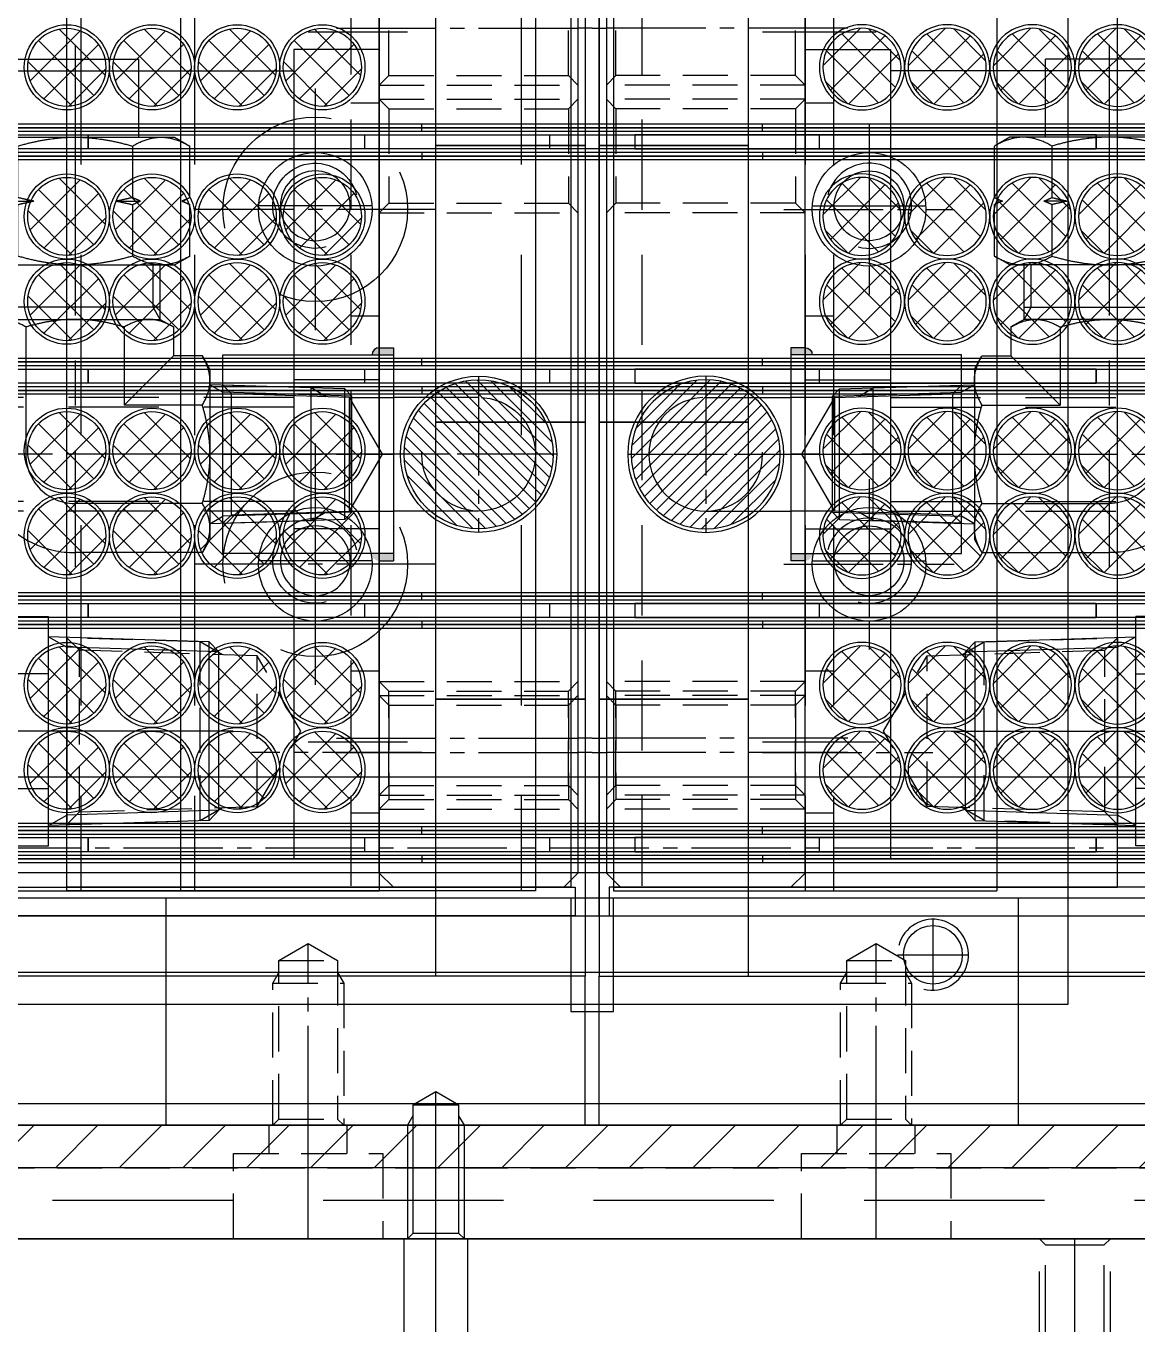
# Model space of a CAD drawing. Header units: millimetres. Extents: x -4251 to 2609, y -1673 to 4048.
# Drawn here: x -3440.8 to -3362.5, y 1089.2 to 1180.7 of the extents above; entities that cross this region are included whole.
import ezdxf

# ---------------------------------------------------------------- set-up
doc = ezdxf.new("R2010")
doc.units = ezdxf.units.MM
for name, pattern in [('CENTER', [50.8, 31.75, -6.35, 6.35, -6.35]), ('CENTER1', [10, 7, -1, 1, -1]), ('CENTER2', [28.575, 19.05, -3.175, 3.175, -3.175]), ('HIDDEN', [9.525, 6.35, -3.175]), ('HIDDEN2', [4.7625, 3.175, -1.5875]), ('HIDDENX2', [19.05, 12.7, -6.35])]:
    doc.linetypes.add(name, pattern=pattern)
for name, color, linetype in [('______', 7, 'Continuous'), ('CENTER', 1, 'CENTER'), ('PV-529CA', 7, 'Continuous'), ('THIN', 3, 'Continuous'), ('가는실선', 6, 'Continuous'), ('외형선', 7, 'Continuous'), ('중심선', 3, 'CENTER2')]:
    doc.layers.add(name, color=color, linetype=linetype)

# ---------------------------------------------------------------- blocks, each defined once
blk = doc.blocks.new('A$C18066BA7')
blk.add_line((-19.349, 15.694), (-18.349, 15.694))
at = {"color": 250}
for points in [[(-29.849, 84.694), (-29.849, 104.194), (-19.349, 104.194), (-19.349, 84.694), (-29.849, 84.694)], [(-7.849, 84.694), (-7.849, 104.194), (-18.349, 104.194), (-18.349, 84.694), (-7.849, 84.694)], [(-29.849, 65.194), (-29.849, 84.694), (-19.349, 84.694), (-19.349, 65.194), (-29.849, 65.194)], [(-7.849, 65.194), (-7.849, 84.694), (-18.349, 84.694), (-18.349, 65.194), (-7.849, 65.194)], [(-29.849, 45.694), (-29.849, 65.194), (-19.349, 65.194), (-19.349, 45.694), (-29.849, 45.694)], [(-7.849, 45.694), (-7.849, 65.194), (-18.349, 65.194), (-18.349, 45.694), (-7.849, 45.694)], [(-29.849, 26.194), (-29.849, 45.694), (-19.349, 45.694), (-19.349, 26.194), (-29.849, 26.194)], [(-7.849, 26.194), (-7.849, 45.694), (-18.349, 45.694), (-18.349, 26.194), (-7.849, 26.194)]]:
    blk.add_lwpolyline(points, dxfattribs=at)
for points in [[(-79.349, 26.194), (-79.349, 15.694), (-19.349, 15.694), (-19.349, 26.194)], [(41.651, 26.194), (41.651, 15.694), (-18.349, 15.694), (-18.349, 26.194)]]:
    blk.add_lwpolyline(points, close=True, dxfattribs=at)
blk = doc.blocks.new('A$C64147AFC')
at = {"color": 3}
for p, q in [((-95.5, 2.5), (-95.5, 2)), ((-3.5, 2.5), (-3.5, 2)), ((-95.5, 0.5), (-95.5, 0)), ((-3.5, 0.5), (-3.5, 0))]:
    blk.add_line(p, q, dxfattribs=at)
at = {"color": 2, "linetype": 'HIDDENX2'}
for p, q in [((-61.5, 2.25), (-61.5, 2.5)), ((-61.5, 2), (-61.5, 2.25)), ((-37.5, 2.25), (-37.5, 2.5)), ((-37.5, 2), (-37.5, 2.25)), ((-65.5, 0.75), (-65.5, 1.75)), ((-33.5, 0.75), (-33.5, 1.75)), ((-61.5, 0.5), (-61.5, 0.25)), ((-61.5, 0.25), (-61.5, 0)), ((-37.5, 0.5), (-37.5, 0.25)), ((-37.5, 0.25), (-37.5, 0))]:
    blk.add_line(p, q, dxfattribs=at)
at = {"color": 1}
for p, q in [((-95, 0.75), (-95, 1.75)), ((-4, 0.75), (-4, 1.75))]:
    blk.add_line(p, q, dxfattribs=at)
at = {"color": 252}
for p, q in [((-85, 1.75), (-85, 0.75)), ((-52.5, 1.75), (-52.5, 0.75)), ((-46.5, 1.75), (-46.5, 0.75)), ((-14, 1.75), (-14, 0.75))]:
    blk.add_line(p, q, dxfattribs=at)
at = {"color": 3}
for points in [[(-99, 2.25), (0, 2.25), (0, 2.5), (-99, 2.5)], [(-99, 2), (0, 2), (0, 2.25), (-99, 2.25)], [(-99, 0.25), (0, 0.25), (0, 0.5), (-99, 0.5)], [(-99, 0), (0, 0), (0, 0.25), (-99, 0.25)]]:
    blk.add_lwpolyline(points, close=True, dxfattribs=at)
at = {"color": 1}
blk.add_lwpolyline([(0.5, 0.75), (-99.5, 0.75), (-99.5, 1.75), (0.5, 1.75)], close=True, dxfattribs=at)
blk = doc.blocks.new('A$C630739C4')
h = blk.add_hatch()
h.set_pattern_fill('ANSI37', color=1, scale=0.5)
h.set_pattern_definition([(45, (-2239.9198, -577.1216), (-1.122532, 1.122532), []), (135, (-2239.9198, -577.1216), (-1.122532, -1.122532), [])])
h.paths.add_polyline_path([(-15.25, 52.5, 1), (-20.75, 52.5, 1)])
h = blk.add_hatch()
h.set_pattern_fill('ANSI37', color=1, scale=0.5)
h.set_pattern_definition([(45, (-2233.9198, -577.1216), (-1.122532, 1.122532), []), (135, (-2233.9198, -577.1216), (-1.122532, -1.122532), [])])
h.paths.add_polyline_path([(-9.25, 52.5, 1), (-14.75, 52.5, 1)])
h = blk.add_hatch()
h.set_pattern_fill('ANSI37', color=1, scale=0.5)
h.set_pattern_definition([(45, (-2227.9198, -577.1216), (-1.122532, 1.122532), []), (135, (-2227.9198, -577.1216), (-1.122532, -1.122532), [])])
h.paths.add_polyline_path([(-3.25, 52.5, 1), (-8.75, 52.5, 1)])
h = blk.add_hatch()
h.set_pattern_fill('ANSI37', color=1, scale=0.5)
h.set_pattern_definition([(45, (-2221.9198, -577.1216), (-1.122532, 1.122532), []), (135, (-2221.9198, -577.1216), (-1.122532, -1.122532), [])])
h.paths.add_polyline_path([(2.75, 52.5, 1), (-2.75, 52.5, 1)])
h = blk.add_hatch()
h.set_pattern_fill('ANSI37', color=1, scale=0.5)
h.set_pattern_definition([(45, (-2239.9198, -587.6216), (-1.122532, 1.122532), []), (135, (-2239.9198, -587.6216), (-1.122532, -1.122532), [])])
h.paths.add_polyline_path([(-15.25, 42, 1), (-20.75, 42, 1)])
h = blk.add_hatch()
h.set_pattern_fill('ANSI37', color=1, scale=0.5)
h.set_pattern_definition([(45, (-2233.9198, -587.6216), (-1.122532, 1.122532), []), (135, (-2233.9198, -587.6216), (-1.122532, -1.122532), [])])
h.paths.add_polyline_path([(-9.25, 42, 1), (-14.75, 42, 1)])
h = blk.add_hatch()
h.set_pattern_fill('ANSI37', color=1, scale=0.5)
h.set_pattern_definition([(45, (-2227.9198, -587.6216), (-1.122532, 1.122532), []), (135, (-2227.9198, -587.6216), (-1.122532, -1.122532), [])])
h.paths.add_polyline_path([(-3.25, 42, 1), (-8.75, 42, 1)])
h = blk.add_hatch()
h.set_pattern_fill('ANSI37', color=1, scale=0.5)
h.set_pattern_definition([(45, (-2221.9198, -587.6216), (-1.122532, 1.122532), []), (135, (-2221.9198, -587.6216), (-1.122532, -1.122532), [])])
h.paths.add_polyline_path([(2.75, 42, 1), (-2.75, 42, 1)])
h = blk.add_hatch()
h.set_pattern_fill('ANSI37', color=1, scale=0.5)
h.set_pattern_definition([(45, (-2239.9198, -593.6216), (-1.122532, 1.122532), []), (135, (-2239.9198, -593.6216), (-1.122532, -1.122532), [])])
h.paths.add_polyline_path([(-15.25, 36, 1), (-20.75, 36, 1)])
h = blk.add_hatch()
h.set_pattern_fill('ANSI37', color=1, scale=0.5)
h.set_pattern_definition([(45, (-2233.9198, -593.6216), (-1.122532, 1.122532), []), (135, (-2233.9198, -593.6216), (-1.122532, -1.122532), [])])
h.paths.add_polyline_path([(-9.25, 36, 1), (-14.75, 36, 1)])
h = blk.add_hatch()
h.set_pattern_fill('ANSI37', color=1, scale=0.5)
h.set_pattern_definition([(45, (-2227.9198, -593.6216), (-1.122532, 1.122532), []), (135, (-2227.9198, -593.6216), (-1.122532, -1.122532), [])])
h.paths.add_polyline_path([(-3.25, 36, 1), (-8.75, 36, 1)])
h = blk.add_hatch()
h.set_pattern_fill('ANSI37', color=1, scale=0.5)
h.set_pattern_definition([(45, (-2221.9198, -593.6216), (-1.122532, 1.122532), []), (135, (-2221.9198, -593.6216), (-1.122532, -1.122532), [])])
h.paths.add_polyline_path([(2.75, 36, 1), (-2.75, 36, 1)])
h = blk.add_hatch()
h.set_pattern_fill('ANSI37', color=1, scale=0.5)
h.set_pattern_definition([(45, (-2239.9198, -604.1216), (-1.122532, 1.122532), []), (135, (-2239.9198, -604.1216), (-1.122532, -1.122532), [])])
h.paths.add_polyline_path([(-15.25, 25.5, 1), (-20.75, 25.5, 1)])
h = blk.add_hatch()
h.set_pattern_fill('ANSI37', color=1, scale=0.5)
h.set_pattern_definition([(45, (-2233.9198, -604.1216), (-1.122532, 1.122532), []), (135, (-2233.9198, -604.1216), (-1.122532, -1.122532), [])])
h.paths.add_polyline_path([(-9.25, 25.5, 1), (-14.75, 25.5, 1)])
h = blk.add_hatch()
h.set_pattern_fill('ANSI37', color=1, scale=0.5)
h.set_pattern_definition([(45, (-2227.9198, -604.1216), (-1.122532, 1.122532), []), (135, (-2227.9198, -604.1216), (-1.122532, -1.122532), [])])
h.paths.add_polyline_path([(-3.25, 25.5, 1), (-8.75, 25.5, 1)])
h = blk.add_hatch()
h.set_pattern_fill('ANSI37', color=1, scale=0.5)
h.set_pattern_definition([(45, (-2221.9198, -604.1216), (-1.122532, 1.122532), []), (135, (-2221.9198, -604.1216), (-1.122532, -1.122532), [])])
h.paths.add_polyline_path([(2.75, 25.5, 1), (-2.75, 25.5, 1)])
h = blk.add_hatch()
h.set_pattern_fill('ANSI37', color=1, scale=0.5)
h.set_pattern_definition([(45, (-2239.9198, -610.1216), (-1.122532, 1.122532), []), (135, (-2239.9198, -610.1216), (-1.122532, -1.122532), [])])
h.paths.add_polyline_path([(-15.25, 19.5, 1), (-20.75, 19.5, 1)])
h = blk.add_hatch()
h.set_pattern_fill('ANSI37', color=1, scale=0.5)
h.set_pattern_definition([(45, (-2233.9198, -610.1216), (-1.122532, 1.122532), []), (135, (-2233.9198, -610.1216), (-1.122532, -1.122532), [])])
h.paths.add_polyline_path([(-9.25, 19.5, 1), (-14.75, 19.5, 1)])
h = blk.add_hatch()
h.set_pattern_fill('ANSI37', color=1, scale=0.5)
h.set_pattern_definition([(45, (-2227.9198, -610.1216), (-1.122532, 1.122532), []), (135, (-2227.9198, -610.1216), (-1.122532, -1.122532), [])])
h.paths.add_polyline_path([(-3.25, 19.5, 1), (-8.75, 19.5, 1)])
h = blk.add_hatch()
h.set_pattern_fill('ANSI37', color=1, scale=0.5)
h.set_pattern_definition([(45, (-2221.9198, -610.1216), (-1.122532, 1.122532), []), (135, (-2221.9198, -610.1216), (-1.122532, -1.122532), [])])
h.paths.add_polyline_path([(2.75, 19.5, 1), (-2.75, 19.5, 1)])
h = blk.add_hatch()
h.set_pattern_fill('ANSI37', color=1, scale=0.5)
h.set_pattern_definition([(45, (-2239.9198, -620.6216), (-1.122532, 1.122532), []), (135, (-2239.9198, -620.6216), (-1.122532, -1.122532), [])])
h.paths.add_polyline_path([(-15.25, 9, 1), (-20.75, 9, 1)])
h = blk.add_hatch()
h.set_pattern_fill('ANSI37', color=1, scale=0.5)
h.set_pattern_definition([(45, (-2233.9198, -620.6216), (-1.122532, 1.122532), []), (135, (-2233.9198, -620.6216), (-1.122532, -1.122532), [])])
h.paths.add_polyline_path([(-9.25, 9, 1), (-14.75, 9, 1)])
h = blk.add_hatch()
h.set_pattern_fill('ANSI37', color=1, scale=0.5)
h.set_pattern_definition([(45, (-2227.9198, -620.6216), (-1.122532, 1.122532), []), (135, (-2227.9198, -620.6216), (-1.122532, -1.122532), [])])
h.paths.add_polyline_path([(-3.25, 9, 1), (-8.75, 9, 1)])
h = blk.add_hatch()
h.set_pattern_fill('ANSI37', color=1, scale=0.5)
h.set_pattern_definition([(45, (-2221.9198, -620.6216), (-1.122532, 1.122532), []), (135, (-2221.9198, -620.6216), (-1.122532, -1.122532), [])])
h.paths.add_polyline_path([(2.75, 9, 1), (-2.75, 9, 1)])
h = blk.add_hatch()
h.set_pattern_fill('ANSI37', color=1, scale=0.5)
h.set_pattern_definition([(45, (-2239.9198, -626.6216), (-1.122532, 1.122532), []), (135, (-2239.9198, -626.6216), (-1.122532, -1.122532), [])])
h.paths.add_polyline_path([(-15.25, 3, 1), (-20.75, 3, 1)])
h = blk.add_hatch()
h.set_pattern_fill('ANSI37', color=1, scale=0.5)
h.set_pattern_definition([(45, (-2233.9198, -626.6216), (-1.122532, 1.122532), []), (135, (-2233.9198, -626.6216), (-1.122532, -1.122532), [])])
h.paths.add_polyline_path([(-9.25, 3, 1), (-14.75, 3, 1)])
h = blk.add_hatch()
h.set_pattern_fill('ANSI37', color=1, scale=0.5)
h.set_pattern_definition([(45, (-2227.9198, -626.6216), (-1.122532, 1.122532), []), (135, (-2227.9198, -626.6216), (-1.122532, -1.122532), [])])
h.paths.add_polyline_path([(-3.25, 3, 1), (-8.75, 3, 1)])
h = blk.add_hatch()
h.set_pattern_fill('ANSI37', color=1, scale=0.5)
h.set_pattern_definition([(45, (-2221.9198, -626.6216), (-1.122532, 1.122532), []), (135, (-2221.9198, -626.6216), (-1.122532, -1.122532), [])])
h.paths.add_polyline_path([(2.75, 3, 1), (-2.75, 3, 1)])
for centre in [(-18, 52.5), (-12, 52.5), (-6, 52.5), (0, 52.5), (-18, 42), (-12, 42), (-6, 42), (0, 42), (-18, 36), (-12, 36), (-6, 36), (0, 36), (-18, 25.5), (-12, 25.5), (-6, 25.5), (0, 25.5), (-18, 19.5), (-12, 19.5), (-6, 19.5), (0, 19.5), (-18, 9), (-12, 9), (-6, 9), (0, 9), (-18, 3), (-12, 3), (-6, 3), (0, 3)]:
    blk.add_circle(centre, 3)
at = {"color": 1}
for centre in [(-18, 52.5), (-12, 52.5), (-6, 52.5), (0, 52.5), (-18, 42), (-12, 42), (-6, 42), (0, 42), (-18, 36), (-12, 36), (-6, 36), (0, 36), (-18, 25.5), (-12, 25.5), (-6, 25.5), (0, 25.5), (-18, 19.5), (-12, 19.5), (-6, 19.5), (0, 19.5), (-18, 9), (-12, 9), (-6, 9), (0, 9), (-18, 3), (-12, 3), (-6, 3), (0, 3)]:
    blk.add_circle(centre, 2.75, dxfattribs=at)
blk = doc.blocks.new('A$C3451145F')
at = {"color": 1, "linetype": 'CENTER1'}
for p, q in [((-40, 0), (-40, 12.793)), ((0, 0), (0, 12.793))]:
    blk.add_line(p, q, dxfattribs=at)
at = {"color": 2, "linetype": 'HIDDEN2'}
for p, q in [((-42.067, 11.6), (-37.933, 11.6)), ((-2.067, 11.6), (2.067, 11.6)), ((-42.5, 10), (-37.5, 10)), ((-2.5, 10), (2.5, 10))]:
    blk.add_line(p, q, dxfattribs=at)
at = {"color": 30}
blk.add_lwpolyline([(-21.5, 16), (-21.5, 8), (-18.5, 8), (-18.5, 16), (10, 16), (10, 0), (-50, 0), (-50, 16)], close=True, dxfattribs=at)
at = {"color": 2, "linetype": 'HIDDEN2'}
for points in [[(-42.067, 0.433), (-42.067, 11.6), (-40, 12.793), (-37.933, 11.6), (-37.933, 0.433)], [(-2.067, 0.433), (-2.067, 11.6), (0, 12.793), (2.067, 11.6), (2.067, 0.433)], [(-42.5, 0), (-42.5, 10), (-42.067, 10.75)], [(-37.933, 10.75), (-37.5, 10), (-37.5, 0)], [(-2.5, 0), (-2.5, 10), (-2.067, 10.75)], [(2.067, 10.75), (2.5, 10), (2.5, 0)], [(-42.5, 0), (-42.067, 0.433), (-37.933, 0.433), (-37.5, 0)], [(-2.5, 0), (-2.067, 0.433), (2.067, 0.433), (2.5, 0)]]:
    blk.add_lwpolyline(points, dxfattribs=at)
blk = doc.blocks.new('A$C4634214E')
at = {"color": 30}
blk.add_lwpolyline([(-10, 0), (-10, 16), (120, 16), (120, 0)], close=True, dxfattribs=at)
blk = doc.blocks.new('A$C4A1E536B')
at = {"color": 2, "linetype": 'HIDDEN2'}
for p, q in [((-101.75, 6), (-101.75, 8)), ((-96.25, 6), (-96.25, 8)), ((-61.75, 6), (-61.75, 8)), ((-56.25, 6), (-56.25, 8)), ((-140.5, 5), (-17.5, 5))]:
    blk.add_line(p, q, dxfattribs=at)
at = {"color": 30}
blk.add_lwpolyline([(-158, 8), (0, 8), (0, 0), (-158, 0)], close=True, dxfattribs=at)
at = {"color": 2, "linetype": 'HIDDEN2'}
for points in [[(-104.25, 0), (-104.25, 6), (-93.75, 6), (-93.75, 0)], [(-64.25, 0), (-64.25, 6), (-53.75, 6), (-53.75, 0)]]:
    blk.add_lwpolyline(points, dxfattribs=at)
at = {"layer": 'CENTER'}
for p, q in [((-99, 0), (-99, 8)), ((-59, 0), (-59, 8))]:
    blk.add_line(p, q, dxfattribs=at)
blk = doc.blocks.new('A$C1B2141FB')
h = blk.add_hatch()
h.set_pattern_fill('ANSI31', color=252)
h.set_pattern_definition([(45, (-2759.329, -1192.8204), (-2.245064, 2.245064), [])])
h.paths.add_polyline_path([(0, -1.5), (0, 1.5), (-119.5, 1.5), (-119.5, -1.5)])
at = {"color": 252}
blk.add_lwpolyline([(-119.5, 1.5), (0, 1.5), (0, -1.5), (-119.5, -1.5)], close=True, dxfattribs=at)
blk = doc.blocks.new('A$C62A84A00')
at = {"color": 1}
blk.add_lwpolyline([(-34, 8), (-34, -102), (1.5, -102), (1.5, 8)], close=True, dxfattribs=at)
at = {"color": 250}
for points in [[(-32.5, -50), (0, -50), (0, -49), (-32.5, -49)], [(-32.5, -66.5), (0, -66.5), (0, -65.5), (-32.5, -65.5)], [(-32.5, -83), (0, -83), (0, -82), (-32.5, -82)], [(-32.5, -99.5), (0, -99.5), (0, -98.5), (-32.5, -98.5)]]:
    blk.add_lwpolyline(points, close=True, dxfattribs=at)
for centre in [(-16, -54), (-16, -79)]:
    blk.add_circle(centre, 2.459)
at = {"layer": '______', "color": 2, "linetype": 'HIDDEN2'}
for p, q in [((-7.9, -97.285), (-7.9, -84.715)), ((-11.91, -96.303), (-11.91, -85.697))]:
    blk.add_line(p, q, dxfattribs=at)
for points in [[(-9.467, -85.62), (-7.9, -84.715), (1.5, -84.422)], [(1.5, -97.579), (0.616, -96.695), (0.616, -85.305), (1.5, -84.422)], [(0.616, -96.695), (-11.91, -96.303), (-14.972, -91), (-11.91, -85.697), (0.616, -85.305)], [(1.5, -97.579), (-7.9, -97.285), (-9.467, -96.38)]]:
    blk.add_lwpolyline(points, dxfattribs=at)
at = {"layer": 'CENTER'}
for p, q in [((-16, -50), (-16, -58)), ((-20, -54), (-12, -54)), ((-16, -75), (-16, -83)), ((-20, -79), (-12, -79))]:
    blk.add_line(p, q, dxfattribs=at)
at = {"layer": 'THIN'}
for centre in [(-16, -54), (-16, -79)]:
    blk.add_arc(centre, 3, 255, 165, dxfattribs=at)
blk = doc.blocks.new('A$C2B371526')
at = {"layer": 'PV-529CA'}
for p, q in [((4.5, 34.83), (-4.5, 34.83)), ((-4.5, 34.83), (-4.5, 29.33)), ((4.5, 34.83), (4.5, 29.33)), ((-7, 29.33), (-8.083, 28.705)), ((-6.062, 29.33), (-7, 29.33)), ((0, 29.33), (-6.062, 29.33)), ((6.062, 29.33), (0, 29.33)), ((7, 29.33), (6.062, 29.33)), ((7, 29.33), (8.083, 28.705)), ((-8.083, 28.705), (-8.083, 25.08)), ((-4.041, 25.08), (-4.041, 28.705)), ((4.041, 28.705), (4.041, 25.08)), ((8.083, 28.705), (8.083, 25.08)), ((-7.583, 24.83), (-8.083, 25.08)), ((-7.583, 24.83), (-8.083, 24.58)), ((-7.52, 24.83), (-7.583, 24.83)), ((-2.916, 24.83), (-4.604, 24.83)), ((4.604, 24.83), (2.916, 24.83)), ((7.583, 24.83), (7.52, 24.83)), ((7.583, 24.83), (8.083, 25.08)), ((7.583, 24.83), (8.083, 24.58)), ((-8.083, 24.58), (-8.083, 20.955)), ((-4.041, 20.955), (-4.041, 24.58)), ((4.041, 24.58), (4.041, 20.955)), ((8.083, 24.58), (8.083, 20.955)), ((-7, 20.33), (-8.083, 20.955)), ((-6.062, 20.33), (-7, 20.33)), ((0, 20.33), (-6.062, 20.33)), ((-6, 20.33), (-6, 19.433)), ((6.062, 20.33), (0, 20.33)), ((6, 20.33), (6, 19.433)), ((7, 20.33), (6.062, 20.33)), ((7, 20.33), (8.083, 20.955)), ((6, 19.433), (-6, 19.433)), ((-5.25, 19), (-6, 19.433)), ((5.25, 19), (6, 19.433)), ((5.25, 19), (-5.25, 19)), ((-5.25, 19), (-5.25, 17)), ((5.25, 19), (5.25, 17)), ((-7, 17), (-8.083, 16.375)), ((-6.062, 17), (-7, 17)), ((0, 17), (-6.062, 17)), ((6.062, 17), (0, 17)), ((7, 17), (6.062, 17)), ((7, 17), (8.083, 16.375)), ((-8.083, 16.375), (-8.083, 12)), ((-4.041, 12), (-4.041, 16.375)), ((4.041, 16.375), (4.041, 12)), ((8.083, 16.375), (8.083, 12)), ((-4.041, 12), (-8.083, 12)), ((-6.297, 0.7), (-6.65, 12)), ((4.041, 12), (-4.041, 12)), ((8.083, 12), (4.041, 12)), ((6.297, 0.7), (6.65, 12)), ((6.297, 0.7), (-6.297, 0.7)), ((-5.575, 0), (-6.297, 0.7)), ((5.575, 0), (-5.575, 0)), ((5.575, 0), (6.297, 0.7))]:
    blk.add_line(p, q, dxfattribs=at)
for points, weights in [([(-8.083, 28.705), (-7, 29.33), (-6.062, 29.33)], [1, 1.0379548493, 1]), ([(-6.062, 29.33), (-5.124, 29.33), (-4.041, 28.705)], [1, 1.0379548493, 1]), ([(-4.041, 28.705), (-1.876, 29.33), (0, 29.33)], [1, 1.0379548493, 1]), ([(0, 29.33), (1.876, 29.33), (4.041, 28.705)], [1, 1.0379548493, 1]), ([(4.041, 28.705), (5.124, 29.33), (6.062, 29.33)], [1, 1.0379548493, 1]), ([(6.062, 29.33), (7, 29.33), (8.083, 28.705)], [1, 1.0379548493, 1]), ([(-7.52, 24.83), (-7.792, 24.935), (-8.083, 25.08)], [1, 1.00259269997, 1]), ([(-8.083, 24.58), (-7.792, 24.725), (-7.52, 24.83)], [1, 1.00259269997, 1]), ([(-4.041, 25.08), (-4.332, 24.935), (-4.604, 24.83)], [1, 1.00259269997, 1]), ([(-4.604, 24.83), (-4.332, 24.725), (-4.041, 24.58)], [1, 1.00259269997, 1]), ([(-2.916, 24.83), (-3.461, 24.935), (-4.041, 25.08)], [1, 1.00259269997, 1]), ([(-4.041, 24.58), (-3.461, 24.725), (-2.916, 24.83)], [1, 1.00259269997, 1]), ([(4.041, 25.08), (3.461, 24.935), (2.916, 24.83)], [1, 1.00259269997, 1]), ([(2.916, 24.83), (3.461, 24.725), (4.041, 24.58)], [1, 1.00259269997, 1]), ([(4.604, 24.83), (4.332, 24.935), (4.041, 25.08)], [1, 1.00259269997, 1]), ([(4.041, 24.58), (4.332, 24.725), (4.604, 24.83)], [1, 1.00259269997, 1]), ([(8.083, 25.08), (7.792, 24.935), (7.52, 24.83)], [1, 1.00259269997, 1]), ([(7.52, 24.83), (7.792, 24.725), (8.083, 24.58)], [1, 1.00259269997, 1]), ([(-6.062, 20.33), (-7, 20.33), (-8.083, 20.955)], [1, 1.0379548493, 1]), ([(-4.041, 20.955), (-5.124, 20.33), (-6.062, 20.33)], [1, 1.0379548493, 1]), ([(0, 20.33), (-1.876, 20.33), (-4.041, 20.955)], [1, 1.0379548493, 1]), ([(4.041, 20.955), (1.876, 20.33), (0, 20.33)], [1, 1.0379548493, 1]), ([(6.062, 20.33), (5.124, 20.33), (4.041, 20.955)], [1, 1.0379548493, 1]), ([(8.083, 20.955), (7, 20.33), (6.062, 20.33)], [1, 1.0379548493, 1]), ([(-8.083, 16.375), (-7, 17), (-6.062, 17)], [1, 1.0379548493, 1]), ([(-6.062, 17), (-5.124, 17), (-4.041, 16.375)], [1, 1.0379548493, 1]), ([(-4.041, 16.375), (-1.876, 17), (0, 17)], [1, 1.0379548493, 1]), ([(0, 17), (1.876, 17), (4.041, 16.375)], [1, 1.0379548493, 1]), ([(4.041, 16.375), (5.124, 17), (6.062, 17)], [1, 1.0379548493, 1]), ([(6.062, 17), (7, 17), (8.083, 16.375)], [1, 1.0379548493, 1])]:
    blk.add_rational_spline(points, weights, degree=2, dxfattribs=at)
at = {"layer": '가는실선'}
for p, q in [((-5.5, 20.33), (-5.5, 19.144)), ((5.5, 20.33), (5.5, 19.144)), ((-6.65, 12), (-5.91, 10.718)), ((6.65, 12), (5.91, 10.718)), ((-5.575, 0), (-5.91, 10.718)), ((5.575, 0), (5.91, 10.718))]:
    blk.add_line(p, q, dxfattribs=at)
at = {"layer": '외형선'}
blk.add_line((-6.61, 10.718), (6.61, 10.718), dxfattribs=at)
at = {"layer": '중심선'}
blk.add_line((0, -1), (0, 35.83), dxfattribs=at)
blk = doc.blocks.new('A$C40790821')
for name, p in [('A$C18066BA7', (-53.151, -7.694)), ('A$C62A84A00', (-36.5, 126.75)), ('A$C630739C4', (-91, 30)), ('A$C64147AFC', (-22.5, 76)), ('A$C64147AFC', (-22.5, 59.5)), ('A$C64147AFC', (-22.5, 43)), ('A$C64147AFC', (-22.5, 26.5)), ('A$C4634214E', (-127, 8)), ('A$C3451145F', (-52, 8)), ('A$C4A1E536B', (7, 0)), ('A$C1B2141FB', (-12.25, 6.5))]:
    blk.add_blockref(name, p)
at = {"xscale": -1}
for name, p in [('A$C62A84A00', (-107.5, 126.75)), ('A$C630739C4', (-53, 30))]:
    blk.add_blockref(name, p, dxfattribs=at)
at = {"xscale": -1, "rotation": 90}
blk.add_blockref('A$C2B371526', (-98.282, 35.75), dxfattribs=at)
at = {"rotation": 270}
blk.add_blockref('A$C2B371526', (-45.718, 35.75), dxfattribs=at)
blk = doc.blocks.new('A$C25E8251D')
at = {"color": 6}
for p, q in [((6, 55.5, 0), (33.7, 55.5, 0)), ((6, 1.5, 0), (33.7, 1.5, 0))]:
    blk.add_line(p, q, dxfattribs=at)
at = {"color": 2, "linetype": 'HIDDEN'}
for p, q in [((6, 53.5, 0), (0, 53.5, 0)), ((6, 52.823, 0), (0, 52.823, 0)), ((6, 46.177, 0), (0, 46.177, 0)), ((6, 45.5, 0), (0, 45.5, 0)), ((6, 11.5, 0), (0, 11.5, 0)), ((6, 10.823, 0), (0, 10.823, 0)), ((6, 4.177, 0), (0, 4.177, 0)), ((6, 3.5, 0), (0, 3.5, 0))]:
    blk.add_line(p, q, dxfattribs=at)
at = {"color": 1, "linetype": 'CENTER1'}
for p, q in [((9, 49.5, 0), (-3, 49.5, 0)), ((42.7, 49.5, 0), (30.7, 49.5, 0)), ((44.7, 28.5, 0), (-5, 28.5, 0)), ((9, 7.5, 0), (-3, 7.5, 0)), ((42.7, 7.5, 0), (30.7, 7.5, 0))]:
    blk.add_line(p, q, dxfattribs=at)
at = {"color": 250, "linetype": 'HIDDEN'}
for p, q in [((6, 33.75, 0), (0, 33.75, 0)), ((39.7, 33.75, 0), (33.7, 33.75, 0)), ((33.7, 32.5, 0), (6, 32.5, 0)), ((33.7, 31.823, 0), (6, 31.823, 0)), ((33.7, 25.177, 0), (6, 25.177, 0)), ((33.7, 24.5, 0), (6, 24.5, 0)), ((6, 23.25, 0), (0, 23.25, 0)), ((39.7, 23.25, 0), (33.7, 23.25, 0))]:
    blk.add_line(p, q, dxfattribs=at)
at = {"color": 1}
for points in [[(0, 0), (6, 0), (6, 57), (0, 57)], [(33.7, 0), (39.7, 0), (39.7, 57), (33.7, 57)]]:
    blk.add_lwpolyline(points, close=True, dxfattribs=at)
blk = doc.blocks.new('A$C3721125D')
h = blk.add_hatch(color=256)
h.paths.add_polyline_path([(0, 7), (0, 7.5), (-1, 7.5), (-1, 7)])
h.paths.add_polyline_path([(-1, 7), (-1, 7.5, 0.414214), (-1.5, 7)])
h = blk.add_hatch(color=256)
h.paths.add_polyline_path([(0, -7), (0, -7.5), (-1, -7.5), (-1, -7)])
h.paths.add_polyline_path([(-1, -7), (-1, -7.5, -0.414214), (-1.5, -7)])
at = {"color": 2, "linetype": 'HIDDENX2'}
for p, q in [((-5.8, -4.67), (-5.8, 4.67)), ((-3.079, -4.004), (-3.079, 4.004)), ((-3.076, 4), (0, 4)), ((-3.076, -4), (0, -4))]:
    blk.add_line(p, q, dxfattribs=at)
at = {"color": 1, "linetype": 'CENTER1'}
blk.add_line((-12, 0, 0), (0, 0, 0), dxfattribs=at)
at = {"color": 1}
blk.add_lwpolyline([(0, 7), (0, -7), (-12, -7), (-12, 7)], close=True, dxfattribs=at)
at = {"color": 2, "linetype": 'HIDDENX2'}
for points in [[(-4.736, 4.056), (-5.8, 4.67), (-12, 4.864)], [(-12, -4.864), (-11.4, -4.264), (-11.4, 4.264), (-12, 4.864)], [(-11.4, -4.264), (-3.079, -4.004), (-0.767, 0), (-3.079, 4.004), (-11.4, 4.264)], [(-12, -4.864), (-5.8, -4.67), (-4.736, -4.056)]]:
    blk.add_lwpolyline(points, dxfattribs=at)
blk.add_arc((-1, 7), 0.5, 90, 180)
blk = doc.blocks.new('A$C1A5B22AB')
h = blk.add_hatch()
h.set_pattern_fill('ANSI31', color=4, scale=0.2, angle=-90)
h.set_pattern_definition([(315, (-883.60244, 2326.59126), (0.4490128, 0.4490128), [])])
edge = h.paths.add_edge_path()
edge.add_arc((-23.298, -14.104), 5.25, 0, 360)
at = {"color": 6}
for p, q in [((-30.298, -43.604, 0), (-30.298, 75.396, 0)), ((-16.298, 75.396, 0), (-16.298, -43.604, 0)), ((-29.298, -44.604, 0), (-30.298, -43.604, 0)), ((-17.298, -44.604, 0), (-16.298, -43.604, 0)), ((-17.298, -44.604, 0), (-29.298, -44.604, 0))]:
    blk.add_line(p, q, dxfattribs=at)
at = {"color": 250, "linetype": 'CENTER1'}
for p, q in [((-33.298, 15.896, 0), (-13.298, 15.896, 0)), ((-33.298, -34.104, 0), (-13.298, -34.104, 0))]:
    blk.add_line(p, q, dxfattribs=at)
at = {"color": 250, "linetype": 'HIDDEN2'}
for p, q in [((-30.298, 11.896, 0), (-16.298, 11.896, 0)), ((-29.621, 12.573, 0), (-16.974, 12.573, 0)), ((-30.298, -30.104, 0), (-16.298, -30.104, 0)), ((-29.621, -30.781, 0), (-16.974, -30.781, 0)), ((-29.621, -37.427, 0), (-16.974, -37.427, 0)), ((-30.298, -38.104, 0), (-16.298, -38.104, 0))]:
    blk.add_line(p, q, dxfattribs=at)
at = {"color": 2, "linetype": 'HIDDEN2'}
for p, q in [((-30.298, 10.896, 0), (-16.298, 10.896, 0)), ((-29.621, 10.219, 0), (-16.974, 10.219, 0)), ((-30.298, 2.896, 0), (-16.298, 2.896, 0)), ((-29.621, 3.573, 0), (-16.974, 3.573, 0)), ((-30.298, -31.104, 0), (-16.298, -31.104, 0)), ((-29.621, -31.781, 0), (-16.974, -31.781, 0)), ((-30.298, -39.104, 0), (-16.298, -39.104, 0)), ((-29.621, -38.427, 0), (-16.974, -38.427, 0))]:
    blk.add_line(p, q, dxfattribs=at)
at = {"color": 1, "linetype": 'CENTER1'}
for p, q in [((-33.298, 6.896, 0), (-13.298, 6.896, 0)), ((-23.298, -8.604, 0), (-23.298, -19.604, 0)), ((-17.798, -14.104, 0), (-28.798, -14.104, 0)), ((-33.298, -35.104, 0), (-13.298, -35.104, 0))]:
    blk.add_line(p, q, dxfattribs=at)
at = {"color": 2, "linetype": 'HIDDENX2'}
for p, q in [((-30.298, -6.604, 0), (-29.298, -6.604, 0)), ((-23.298, -10.104, 0), (-29.298, -10.104, 0)), ((-23.298, -18.104, 0), (-29.298, -18.104, 0)), ((-30.298, -21.604, 0), (-29.298, -21.604, 0))]:
    blk.add_line(p, q, dxfattribs=at)
at = {"color": 2}
blk.add_line((-29.298, -6.604, 0), (-29.298, -21.604, 0), dxfattribs=at)
at = {"color": 250, "linetype": 'HIDDEN2', "elevation": 0}
for points in [[(-30.298, 11.896), (-29.621, 12.573), (-29.621, 19.219), (-30.298, 19.896)], [(-16.298, 11.896), (-16.974, 12.573), (-16.974, 19.219), (-16.298, 19.896)], [(-30.298, -38.104), (-29.621, -37.427), (-29.621, -30.781), (-30.298, -30.104)], [(-16.298, -38.104), (-16.974, -37.427), (-16.974, -30.781), (-16.298, -30.104)]]:
    blk.add_lwpolyline(points, dxfattribs=at)
at = {"color": 2, "linetype": 'HIDDEN2', "elevation": 0}
for points in [[(-30.298, 10.896), (-29.621, 10.219), (-29.621, 3.573), (-30.298, 2.896)], [(-16.298, 10.896), (-16.974, 10.219), (-16.974, 3.573), (-16.298, 2.896)], [(-30.298, -31.104), (-29.621, -31.781), (-29.621, -38.427), (-30.298, -39.104)], [(-16.298, -31.104), (-16.974, -31.781), (-16.974, -38.427), (-16.298, -39.104)]]:
    blk.add_lwpolyline(points, dxfattribs=at)
at = {"color": 6}
blk.add_circle((-23.298, -14.104, 0), 5.5, dxfattribs=at)
at = {"color": 4}
blk.add_circle((-23.298, -14.104, 0), 5.25, dxfattribs=at)
at = {"color": 2, "linetype": 'HIDDENX2'}
blk.add_circle((-23.298, -14.104, 0), 4, dxfattribs=at)
blk.add_blockref('A$C3721125D', (-29.298, -14.104, 0))
blk = doc.blocks.new('A$C7371613F')
at = {"color": 6, "elevation": 0}
blk.add_lwpolyline([(-8.3, 0), (131.7, 0), (131.7, 4), (-8.3, 4), (-8.3, 0)], dxfattribs=at)
blk = doc.blocks.new('A$C20871C51')
at = {"layer": 'PV-529CA'}
for p, q in [((13.33, 26.5), (13.955, 27.583)), ((13.955, 27.583), (17.58, 27.583)), ((17.83, 27.083), (17.58, 27.583)), ((17.83, 27.083), (18.08, 27.583)), ((18.08, 27.583), (21.705, 27.583)), ((22.33, 26.5), (21.705, 27.583)), ((17.83, 27.083), (17.83, 27.02)), ((8.964, 26.428), (0, 26.428)), ((9.5, 25.5), (8.964, 26.428)), ((13.33, 26.5), (13.33, 12.5)), ((22.33, 26.5), (22.33, 12.5)), ((9.5, 25.5), (9.5, 13.5)), ((9.5, 25.5), (13.33, 25.5)), ((17.83, 24.104), (17.83, 22.416)), ((22.33, 24), (27.83, 24)), ((27.83, 24), (27.83, 15)), ((8.964, 22.964), (0, 22.964)), ((13.955, 23.541), (17.58, 23.541)), ((18.08, 23.541), (21.705, 23.541)), ((-6.928, 10.536), (-6.928, 19.5)), ((-3.464, 10.536), (-3.464, 19.5)), ((17.83, 16.584), (17.83, 14.896)), ((6.928, 12.572), (3.464, 16.036)), ((8.964, 16.036), (3.464, 16.036)), ((3.464, 10.536), (3.464, 16.036)), ((17.58, 15.459), (13.955, 15.459)), ((21.705, 15.459), (18.08, 15.459)), ((22.33, 15), (27.83, 15)), ((9.5, 13.5), (8.964, 12.572)), ((9.5, 13.5), (13.33, 13.5)), ((8.964, 12.572), (6.928, 12.572)), ((6.928, 10.536), (6.928, 12.572)), ((13.33, 12.5), (13.955, 11.417)), ((17.83, 11.917), (17.58, 11.417)), ((17.83, 11.98), (17.83, 11.917)), ((17.83, 11.917), (18.08, 11.417)), ((22.33, 12.5), (21.705, 11.417)), ((13.955, 11.417), (17.58, 11.417)), ((18.08, 11.417), (21.705, 11.417)), ((-6, 10), (-6.928, 10.536)), ((6, 10), (6.928, 10.536)), ((6, 10), (-6, 10)), ((-4.603, 0.5), (-4.9, 10)), ((4.603, 0.5), (4.9, 10)), ((-4.603, 0.5), (4.603, 0.5)), ((-4.087, 0), (-4.603, 0.5)), ((-4.087, 0), (4.087, 0)), ((4.087, 0), (4.603, 0.5))]:
    blk.add_line(p, q, dxfattribs=at)
for points, weights in [([(13.33, 25.562), (13.33, 26.5), (13.955, 27.583)], [1, 1.0379548493, 1]), ([(17.58, 27.583), (17.725, 27.292), (17.83, 27.02)], [1, 1.00259269997, 1]), ([(17.83, 27.02), (17.935, 27.292), (18.08, 27.583)], [1, 1.00259269997, 1]), ([(21.705, 27.583), (22.33, 26.5), (22.33, 25.562)], [1, 1.0379548493, 1]), ([(9.5, 24.696), (9.5, 25.5), (8.964, 26.428)], [1, 1.0379548493, 1]), ([(8.964, 22.964), (9.5, 23.892), (9.5, 24.696)], [1, 1.0379548493, 1]), ([(13.955, 23.541), (13.33, 24.624), (13.33, 25.562)], [1, 1.0379548493, 1]), ([(22.33, 25.562), (22.33, 24.624), (21.705, 23.541)], [1, 1.0379548493, 1]), ([(17.83, 24.104), (17.725, 23.832), (17.58, 23.541)], [1, 1.00259269997, 1]), ([(18.08, 23.541), (17.935, 23.832), (17.83, 24.104)], [1, 1.00259269997, 1]), ([(9.5, 19.5), (9.5, 21.108), (8.964, 22.964)], [1, 1.0379548493, 1]), ([(13.33, 19.5), (13.33, 21.376), (13.955, 23.541)], [1, 1.0379548493, 1]), ([(17.58, 23.541), (17.725, 22.961), (17.83, 22.416)], [1, 1.00259269997, 1]), ([(17.83, 22.416), (17.935, 22.961), (18.08, 23.541)], [1, 1.00259269997, 1]), ([(21.705, 23.541), (22.33, 21.376), (22.33, 19.5)], [1, 1.0379548493, 1]), ([(8.964, 16.036), (9.5, 17.892), (9.5, 19.5)], [1, 1.0379548493, 1]), ([(13.955, 15.459), (13.33, 17.624), (13.33, 19.5)], [1, 1.0379548493, 1]), ([(22.33, 19.5), (22.33, 17.624), (21.705, 15.459)], [1, 1.0379548493, 1]), ([(17.83, 16.584), (17.725, 16.039), (17.58, 15.459)], [1, 1.00259269997, 1]), ([(18.08, 15.459), (17.935, 16.039), (17.83, 16.584)], [1, 1.00259269997, 1]), ([(9.5, 14.304), (9.5, 15.108), (8.964, 16.036)], [1, 1.0379548493, 1]), ([(13.33, 13.438), (13.33, 14.376), (13.955, 15.459)], [1, 1.0379548493, 1]), ([(17.58, 15.459), (17.725, 15.168), (17.83, 14.896)], [1, 1.00259269997, 1]), ([(17.83, 14.896), (17.935, 15.168), (18.08, 15.459)], [1, 1.00259269997, 1]), ([(21.705, 15.459), (22.33, 14.376), (22.33, 13.438)], [1, 1.0379548493, 1]), ([(8.964, 12.572), (9.5, 13.5), (9.5, 14.304)], [1, 1.0379548493, 1]), ([(13.955, 11.417), (13.33, 12.5), (13.33, 13.438)], [1, 1.0379548493, 1]), ([(22.33, 13.438), (22.33, 12.5), (21.705, 11.417)], [1, 1.0379548493, 1]), ([(17.83, 11.98), (17.725, 11.708), (17.58, 11.417)], [1, 1.00259269997, 1]), ([(18.08, 11.417), (17.935, 11.708), (17.83, 11.98)], [1, 1.00259269997, 1]), ([(-6.928, 10.536), (-6, 10), (-5.196, 10)], [1, 1.0379548493, 1]), ([(-5.196, 10), (-4.392, 10), (-3.464, 10.536)], [1, 1.0379548493, 1]), ([(-3.464, 10.536), (-1.608, 10), (0, 10)], [1, 1.0379548493, 1]), ([(0, 10), (1.608, 10), (3.464, 10.536)], [1, 1.0379548493, 1]), ([(3.464, 10.536), (4.392, 10), (5.196, 10)], [1, 1.0379548493, 1]), ([(5.196, 10), (6, 10), (6.928, 10.536)], [1, 1.0379548493, 1])]:
    blk.add_rational_spline(points, weights, degree=2, dxfattribs=at)
for points in [[(0, 26.428), (-1.036, 26.428), (-3.109, 25.955), (-5.602, 23.967), (-6.755, 21.573), (-6.928, 20.018), (-6.928, 19.5)], [(0, 22.964), (-0.518, 22.964), (-1.554, 22.728), (-2.801, 21.734), (-3.377, 20.537), (-3.464, 19.759), (-3.464, 19.5)]]:
    blk.add_open_spline(points, degree=3, knots=[0, 0, 0, 0, 0.285714, 0.571429, 0.857143, 1, 1, 1, 1], dxfattribs=at)
at = {"layer": '가는실선'}
for p, q in [((9.5, 25.5), (10.366, 25)), ((10.366, 25), (13.33, 25)), ((9.5, 13.5), (10.366, 14)), ((10.366, 14), (13.33, 14)), ((-4.9, 10), (-4.371, 9.084)), ((4.9, 10), (4.371, 9.084)), ((-4.087, 0), (-4.371, 9.084)), ((4.087, 0), (4.371, 9.084))]:
    blk.add_line(p, q, dxfattribs=at)
at = {"layer": '외형선'}
for p, q in [((10.366, 13.5), (10.366, 25.5)), ((-4.871, 9.084), (4.871, 9.084))]:
    blk.add_line(p, q, dxfattribs=at)
at = {"layer": '중심선'}
for p, q in [((0, -1), (0, 27.428)), ((28.83, 19.5), (-7.928, 19.5))]:
    blk.add_line(p, q, dxfattribs=at)
blk = doc.blocks.new('A$C07720880')
at = {"color": 2, "elevation": 0}
for points in [[(-70.5, 4), (-69.5, 4), (-69.5, 129), (-70.5, 129)], [(-124.7, 4), (-124.7, 6), (-71.2, 6), (-71.2, 4)], [(-15.3, 4), (-15.3, 6), (-68.8, 6), (-68.8, 4)]]:
    blk.add_lwpolyline(points, close=True, dxfattribs=at)
for name, p in [('A$C1A5B22AB', (-54.702, 50.604, 0)), ('A$C25E8251D', (-124.7, 8, 0))]:
    blk.add_blockref(name, p)
at = {"xscale": -1}
for name, p in [('A$C1A5B22AB', (-85.298, 50.604, 0)), ('A$C25E8251D', (-15.3, 8, 0))]:
    blk.add_blockref(name, p, dxfattribs=at)
at = {"rotation": 90}
blk.add_blockref('A$C20871C51', (-86.916, 36.5, 0), dxfattribs=at)
at = {"xscale": -1}
for name, p, rotation in [('A$C20871C51', (-53.084, 36.5, 0), 270), ('A$C7371613F', (-131.7, 4, 0), 180)]:
    blk.add_blockref(name, p, dxfattribs=dict(at, rotation=rotation))
blk = doc.blocks.new('A$C158C628A')
at = {"color": 1}
for p, q in [((-121, 0), (0, 0)), ((0, -40, 0), (0, 0, 0))]:
    blk.add_line(p, q, dxfattribs=at)
blk = doc.blocks.new('A$C6A556FA4')
at = {"color": 2, "linetype": 'HIDDENX2'}
for p, q in [((-121, 32, 0), (0, 32, 0)), ((-121, 9), (0, 9)), ((-121, 8), (0, 8)), ((-121, 1), (0, 1))]:
    blk.add_line(p, q, dxfattribs=at)
at = {"color": 1, "linetype": 'CENTER1'}
for p, q in [((-48, 26, 0), (-48, 9, 0)), ((-23, 26, 0), (-23, 9, 0)), ((-56.5, 17.5, 0), (-39.5, 17.5, 0)), ((-31.5, 17.5, 0), (-14.5, 17.5, 0))]:
    blk.add_line(p, q, dxfattribs=at)
at = {"color": 1}
blk.add_lwpolyline([(-121, 33), (0, 33), (0, 0), (-121, 0)], close=True, dxfattribs=at)
at = {"color": 2, "linetype": 'HIDDENX2'}
for centre in [(-48, 17.5), (-23, 17.5)]:
    blk.add_circle(centre, 6.5, dxfattribs=at)
at = {"color": 1}
for centre in [(-48, 17.5), (-23, 17.5)]:
    blk.add_circle(centre, 4, dxfattribs=at)
blk = doc.blocks.new('A$C1D0B20DA')
for name, p in [('A$C6A556FA4', (39.013, 51.762)), ('A$C158C628A', (39.013, 59.762))]:
    blk.add_blockref(name, p)
blk = doc.blocks.new('A$C7F36500B')
at = {"color": 2, "linetype": 'HIDDEN'}
for p, q in [((102, 35.5, 0), (102, -85.5, 0)), ((102, -30, 0), (104, -30, 0)), ((102, -45, 0), (104, -45, 0)), ((102, -65, 0), (104, -65, 0)), ((102, -70, 0), (104, -70, 0)), ((102, -80, 0), (104, -80, 0))]:
    blk.add_line(p, q, dxfattribs=at)
at = {"color": 1}
for p in [(104, 35.5, 0), (50, -85.5, 0)]:
    blk.add_line(p, (104, -85.5, 0), dxfattribs=at)
at = {"color": 1, "linetype": 'CENTER1'}
for p, q in [((99, -25, 0), (107, -25, 0)), ((99, -75, 0), (107, -75, 0))]:
    blk.add_line(p, q, dxfattribs=at)
blk = doc.blocks.new('A$C6EE34C00')
at = {"color": 1}
for p, q in [((-38.251, 68.695, 0), (-38.251, -52.305, 0)), ((-11.251, 68.695, 0), (-11.251, -52.305, 0)), ((-38.251, -52.305, 0), (-11.251, -52.305, 0))]:
    blk.add_line(p, q, dxfattribs=at)
at = {"color": 2, "linetype": 'HIDDEN'}
blk.add_line((-36.251, 68.695, 0), (-36.251, -52.305, 0), dxfattribs=at)
at = {"color": 250, "linetype": 'HIDDENX2'}
for p, q in [((-24.751, 68.695, 0), (-24.751, -52.305, 0)), ((-22.751, 68.695, 0), (-22.751, -52.305, 0)), ((-27.751, 8.195, 0), (-19.751, 8.195, 0)), ((-24.751, 3.195, 0), (-22.751, 3.195, 0)), ((-24.751, -11.805, 0), (-22.751, -11.805, 0)), ((-24.751, -31.805, 0), (-22.751, -31.805, 0)), ((-24.751, -36.805, 0), (-22.751, -36.805, 0)), ((-27.751, -41.805, 0), (-19.751, -41.805, 0)), ((-24.751, -46.805, 0), (-22.751, -46.805, 0))]:
    blk.add_line(p, q, dxfattribs=at)
at = {"color": 1, "linetype": 'CENTER1'}
for p, q in [((-20.251, 1.695, 0), (-20.251, -10.305, 0)), ((-26.251, -4.305, 0), (-14.251, -4.305, 0)), ((-20.251, -23.305, 0), (-20.251, -35.305, 0)), ((-26.251, -29.305, 0), (-14.251, -29.305, 0))]:
    blk.add_line(p, q, dxfattribs=at)
at = {"color": 1}
for centre in [(-20.251, -4.305, 0), (-20.251, -29.305, 0)]:
    blk.add_circle(centre, 4, dxfattribs=at)
blk = doc.blocks.new('A$C2F3B3A84')
at = {"color": 2, "linetype": 'HIDDENX2'}
for p, q in [((-113.379, 9.4), (-116.621, 9.4)), ((-113, 8), (-117, 8)), ((-15, 2.7), (-215, 2.7))]:
    blk.add_line(p, q, dxfattribs=at)
at = {"color": 4}
blk.add_lwpolyline([(-230, 170), (-230, 0), (0, 0), (0, 170)], close=True, dxfattribs=at)
for points in [[(-210.5, 160.5), (-19.5, 160.5, -0.414214), (-9.5, 150.5), (-9.5, 19.5, -0.414214), (-19.5, 9.5), (-210.5, 9.5, -0.414214), (-220.5, 19.5), (-220.5, 150.5, -0.414214)], [(-40, 25.76), (-190, 25.76, -0.414214), (-201.74, 37.5), (-201.74, 132.5, -0.414214), (-190, 144.24), (-40, 144.24, -0.414214), (-28.26, 132.5), (-28.26, 37.5, -0.414214)], [(-40, 29.24), (-190, 29.24, -0.414214), (-198.26, 37.5), (-198.26, 132.5, -0.414214), (-190, 140.76), (-40, 140.76, -0.414214), (-31.74, 132.5), (-31.74, 37.5, -0.414214)], [(-185, 137.5), (-45, 137.5, -0.414214), (-35, 127.5), (-35, 42.5, -0.414214), (-45, 32.5), (-185, 32.5, -0.414214), (-195, 42.5), (-195, 127.5, -0.414214)]]:
    blk.add_lwpolyline(points, format="xyb", close=True, dxfattribs=at)
at = {"color": 1, "linetype": 'CENTER1'}
blk.add_lwpolyline([(-40, 27.5), (-190, 27.5, -0.414214), (-200, 37.5), (-200, 132.5, -0.414214), (-190, 142.5), (-40, 142.5, -0.414214), (-30, 132.5), (-30, 37.5, -0.414214)], format="xyb", close=True, dxfattribs=at)
at = {"color": 2, "linetype": 'HIDDENX2'}
for points in [[(-113.379, 0.379), (-113.379, 9.4), (-115, 10.336), (-116.621, 9.4), (-116.621, 0.379)], [(-116.621, 8.656), (-117, 8), (-117, 0)], [(-113, 0), (-113, 8), (-113.379, 8.656)], [(-113, 0), (-113.379, 0.379), (-116.621, 0.379), (-117, 0)]]:
    blk.add_lwpolyline(points, dxfattribs=at)
blk.add_circle((-80, 20), 2.067)
at = {"layer": 'CENTER'}
for p, q in [((-80, 22.5), (-80, 17.5)), ((-82.5, 20), (-77.5, 20)), ((-115, 0), (-115, 10.336))]:
    blk.add_line(p, q, dxfattribs=at)
at = {"layer": 'THIN'}
blk.add_arc((-80, 20), 2.5, 255, 165, dxfattribs=at)
blk = doc.blocks.new('A$C21C50A8B')
at = {"color": 2, "linetype": 'HIDDENX2'}
for p, q in [((-162.5, -15), (-162.5, 0)), ((-157.5, -15), (-157.5, 0)), ((-117.25, -9), (-117.25, 0)), ((-112.75, -9), (-112.75, 0)), ((-162.067, -14.567), (-162.067, -0.433)), ((-157.933, -14.567), (-157.933, -0.433))]:
    blk.add_line(p, q, dxfattribs=at)
at = {"color": 4}
blk.add_lwpolyline([(-230, -15), (0, -15), (0, 0), (-230, 0)], close=True, dxfattribs=at)
at = {"color": 2, "linetype": 'HIDDENX2'}
blk.add_lwpolyline([(-157.5, 0), (-157.933, -0.433), (-162.067, -0.433), (-162.5, 0)], dxfattribs=at)
at = {"layer": 'CENTER'}
for p, q in [((-160, -15), (-160, 0)), ((-115, -15), (-115, 0))]:
    blk.add_line(p, q, dxfattribs=at)

msp = doc.modelspace()

# ---------------------------------------------------------------- linework, layer by layer
at = {"elevation": 0}
msp.add_lwpolyline([(-3522.9205, 1142.7489), (-3522.9205, 1217.7489), (-3506.4205, 1217.7489), (-3506.4205, 1220.7489), (-3501.2342, 1220.7489), (-3473.2342, 1248.7489), (-3367.4205, 1248.7489), (-3367.4205, 1111.7489), (-3473.2342, 1111.7489), (-3501.2342, 1139.7489), (-3506.4205, 1139.7489), (-3506.4205, 1142.7489), (-3522.9205, 1142.7489)], dxfattribs=at)

# ---------------------------------------------------------------- block references
for name, p in [('A$C2F3B3A84', (-3296.9205, 1095.2489, 0)), ('A$C07720880', (-3330.9205, 1113.9989, 0)), ('A$C40790821', (-3328.9205, 1095.2489, 0)), ('A$C7F36500B', (-3519.9205, 1205.2489, 0)), ('A$C6EE34C00', (-3361.1697, 1172.0537, 0))]:
    msp.add_blockref(name, p)
at = {"rotation": 270}
msp.add_blockref('A$C1D0B20DA', (-3489.6825, 1158.7619, 0), dxfattribs=at)
at = {"xscale": -1}
msp.add_blockref('A$C21C50A8B', (-3526.9205, 1095.2489, 0), dxfattribs=at)

doc.saveas('drawing.dxf')
